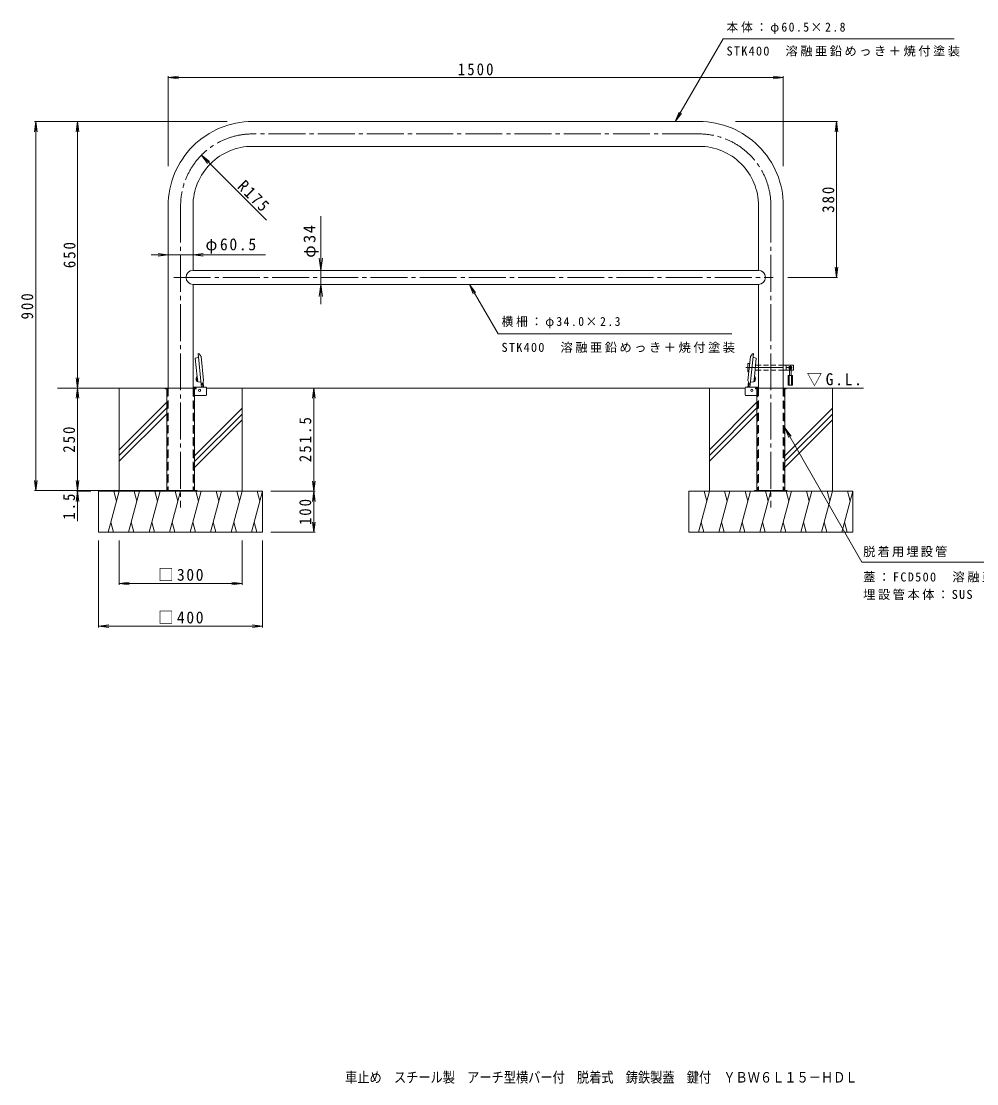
# Model space of a CAD drawing. Units: millimetres, scale not verified. Extents: x -1693 to 1820, y -1363 to 1228.
# Drawn here: x -1693 to 637, y -1363 to 1228 of the extents above; entities that cross this region are included whole.
import ezdxf
from ezdxf.enums import TextEntityAlignment as Align

# ---------------------------------------------------------------- set-up
doc = ezdxf.new("R2010")
doc.units = ezdxf.units.MM
doc.header["$LTSCALE"] = 10
for name, pattern in [('CHAIN1', [8, 5, -1, 1, -1]), ('CHAIN2', [12, 9, -1, 1, -1]), ('DASHED1', [1.8, 1.2, -0.6]), ('DASHED2', [3, 2, -1])]:
    doc.linetypes.add(name, pattern=pattern)
for name, color, linetype, lineweight in [('C-0_通り芯', 4, 'Continuous', 9), ('C-1_躯体', 7, 'Continuous', 9), ('C-2_仕上', 3, 'Continuous', 9), ('C-3_寸法', 3, 'DASHED2', 9), ('C-4_文字', 7, 'Continuous', 9), ('C-5_建具', 7, 'Continuous', 9), ('C-6_間仕切', 2, 'Continuous', 9), ('C-9_記号', 7, 'Continuous', 9), ('C-A_インテリア', 2, 'Continuous', 9), ('C-B_衛生陶器', 2, 'Continuous', 9), ('C-E_見え係り', 6, 'Continuous', 5)]:
    doc.layers.add(name, color=color, linetype=linetype, lineweight=lineweight)
doc.layers.add('F-F_F-Fﾚｲﾔ', color=2, linetype='Continuous')
doc.styles.add('ＭＳ ゴシック', font='')
doc.styles.get('ＭＳ ゴシック').set_extended_font_data('MS Gothic')

msp = doc.modelspace()

# ---------------------------------------------------------------- linework, layer by layer
at = {"layer": 'C-0_通り芯', "color": 7, "linetype": 'CHAIN2'}
for p, q in [((-39.78, 952.87), (-1129.27, 952.87)), ((-1304.27, 777.87), (-1304.27, 42.1)), ((135.23, 777.87), (135.23, 42.1)), ((-1321.18, 603.12), (140.41, 603.12)), ((73.84, 383.12), (192.45, 383.12))]:
    msp.add_line(p, q, dxfattribs=at)
at = {"layer": 'C-0_通り芯'}
for p, q in [((-1253.9, 341.91), (-1261.82, 417.3)), ((-1261.57, 417.52), (-1259.18, 416.87)), ((-1259.18, 416.87), (-1254.57, 410.52)), ((90.13, 416.88), (85.52, 410.53)), ((-1261.72, 408), (-1268.72, 406.37)), ((-1248.36, 351.42), (-1254.57, 410.52)), ((79.31, 351.43), (85.52, 410.53)), ((92.67, 408), (99.67, 406.37)), ((-1255.4, 347.85), (-1262.58, 347.99)), ((-1248.36, 351.42), (-1249.55, 348.34)), ((79.31, 351.43), (80.5, 348.34)), ((86.35, 347.85), (93.53, 347.99)), ((-1341.77, 333.11), (-1341.77, 331.61)), ((-1341.77, 333.11), (-1341.77, 331.61)), ((-1341.77, 333.11), (-1266.77, 333.11)), ((-1338.27, 331.61), (-1341.77, 331.61)), ((-1338.27, 331.61), (-1338.27, 83.11)), ((-1270.27, 331.61), (-1270.27, 83.11)), ((-1266.77, 331.61), (-1270.27, 331.61)), ((-1266.77, 333.11), (-1266.77, 331.61)), ((97.73, 333.12), (97.73, 331.62)), ((172.73, 333.12), (97.73, 333.12)), ((97.73, 331.62), (101.23, 331.62)), ((101.23, 331.62), (101.23, 83.12)), ((169.23, 331.62), (169.23, 83.12)), ((169.23, 331.62), (172.73, 331.62)), ((172.73, 333.12), (172.73, 331.62)), ((172.73, 333.12), (172.73, 331.62))]:
    msp.add_line(p, q, dxfattribs=at)
at = {"layer": 'C-0_通り芯', "linetype": 'DASHED2'}
for p, q in [((-1336.77, 331.61), (-1336.77, 83.11)), ((-1271.77, 331.61), (-1271.77, 83.11)), ((102.73, 331.62), (102.73, 83.12)), ((167.73, 331.62), (167.73, 83.12))]:
    msp.add_line(p, q, dxfattribs=at)
at = {"layer": 'C-0_通り芯'}
for points in [[(84.85, 341.91), (92.8, 417.6), (90.13, 416.88)], [(-1268.72, 406.37), (-1263.92, 360.77), (-1263.92, 360.72)], [(99.67, 406.37), (94.87, 360.78), (94.87, 360.72)]]:
    msp.add_lwpolyline(points, dxfattribs=at)
at = {"layer": 'C-0_通り芯', "color": 7, "linetype": 'CHAIN2'}
for centre, start, end in [((-1129.27, 777.87), 89.99976, 180), ((-39.77, 777.87), 0, 90.00024)]:
    msp.add_arc(centre, 175, start, end, dxfattribs=at)
at = {"layer": 'C-0_通り芯'}
for centre, radius, start, end in [((-1261.62, 417.32), 0.2, 74.79398, 186), ((92.57, 417.33), 0.2, 354, 105.20602), ((-1261.95, 408.97), 1, 283.12502, 6), ((92.9, 408.98), 1, 174, 256.87498), ((-1255.42, 346.85), 1, 6, 88.87498), ((-1253.7, 341.93), 0.2, 186, 297.20602), ((84.65, 341.93), 0.2, 242.79398, 354), ((86.37, 346.85), 1, 91.12502, 174)]:
    msp.add_arc(centre, radius, start, end, dxfattribs=at)
at = {"layer": 'C-0_通り芯', "linetype": 'DASHED2'}
for centre, start, end in [((-1338.27, 331.61), 0, 90), ((-1270.27, 331.61), 90, 180), ((101.23, 331.62), 0, 90), ((169.23, 331.62), 90, 180)]:
    msp.add_arc(centre, 1.5, start, end, dxfattribs=at)
at = {"layer": 'C-1_躯体', "color": 4}
for p, q in [((-1263.92, 360.72), (-1262.58, 347.99)), ((-1251.46, 343.36), (-1253.61, 341.75)), ((-1249.55, 348.34), (-1251.46, 343.36)), ((80.5, 348.34), (82.41, 343.37)), ((82.41, 343.37), (84.56, 341.76)), ((94.87, 360.72), (93.53, 347.99))]:
    msp.add_line(p, q, dxfattribs=at)
at = {"layer": 'C-1_躯体', "color": 3}
for p, q in [((-1243.02, 335.41), (-1274.02, 335.41)), ((-1243.02, 314.91), (-1270.27, 314.91)), ((-1241.52, 316.41), (-1241.52, 333.91)), ((72.48, 316.42), (72.48, 333.92)), ((73.98, 335.42), (104.98, 335.42)), ((73.98, 314.92), (101.23, 314.92))]:
    msp.add_line(p, q, dxfattribs=at)
at = {"layer": 'C-1_躯体'}
for p, q in [((-1264.27, 83.11), (-1344.27, 83.11)), ((-1344.27, 83.11), (-1344.27, 81.61)), ((-1316.77, 83.11), (-1316.77, 81.61)), ((-1291.77, 83.11), (-1291.77, 81.61)), ((-1264.27, 83.11), (-1264.27, 81.61)), ((95.23, 83.12), (175.23, 83.12)), ((95.23, 83.12), (95.23, 81.62)), ((122.73, 83.12), (122.73, 81.62)), ((147.73, 83.12), (147.73, 81.62)), ((175.23, 83.12), (175.23, 81.62))]:
    msp.add_line(p, q, dxfattribs=at)
at = {"layer": 'C-1_躯体', "color": 3}
for centre, start, end in [((-1243.02, 333.91), 0, 90), ((-1243.02, 316.41), 270, 0), ((73.98, 333.92), 90, 180), ((73.98, 316.42), 180, 270)]:
    msp.add_arc(centre, 1.5, start, end, dxfattribs=at)
at = {"layer": 'C-2_仕上'}
for p, q in [((-39.78, 983.12), (-1129.27, 983.12)), ((-39.78, 922.62), (-1129.27, 922.62)), ((-1334.52, 777.87), (-1334.52, 333.11)), ((-1274.02, 777.87), (-1274.02, 620.12)), ((104.98, 777.87), (104.98, 620.12)), ((165.48, 777.87), (165.48, 333.12)), ((-1274.02, 620.12), (104.98, 620.12)), ((-1274.02, 586.12), (-1274.02, 333.11)), ((-1274.02, 586.12), (104.98, 586.12)), ((104.98, 586.12), (104.98, 333.12))]:
    msp.add_line(p, q, dxfattribs=at)
for centre, radius, start, end in [((-1129.27, 777.87), 205.25, 89.99977, 180), ((-39.77, 777.87), 205.25, 0, 90.00023), ((-1129.27, 777.87), 144.75, 89.9998, 180), ((-39.77, 777.87), 144.75, 0, 90.0002), ((-1274.02, 603.12), 17, 90, 270), ((104.98, 603.12), 17, 270, 90)]:
    msp.add_arc(centre, radius, start, end, dxfattribs=at)
at = {"layer": 'C-3_寸法'}
for p, q in [((-1334.52, 333.11), (-1334.52, 83.11)), ((-1274.02, 333.11), (-1274.02, 83.11)), ((104.98, 333.12), (104.98, 83.12)), ((165.48, 333.12), (165.48, 83.12))]:
    msp.add_line(p, q, dxfattribs=at)
at = {"layer": 'C-4_文字'}
for p, q in [((-1334.52, 1090.5), (-1309.74, 1093.76)), ((-1334.52, 1093.5), (-1334.52, 874.38)), ((-1334.52, 1090.5), (-1309.74, 1087.24)), ((-1334.52, 1090.5), (165.48, 1090.5)), ((165.48, 1090.5), (140.69, 1093.76)), ((165.48, 1090.5), (140.69, 1087.24)), ((165.48, 1093.5), (165.48, 874.38)), ((-1657.49, 983.12), (-1660.76, 958.33)), ((-1660.49, 983.12), (-1190.4, 983.12)), ((-1657.49, 983.12), (-1657.49, 83.12)), ((-1657.49, 983.12), (-1654.23, 958.33)), ((-1555.38, 983.12), (-1558.64, 958.33)), ((-1558.38, 983.12), (-1233.48, 983.12)), ((-1555.38, 983.12), (-1555.38, 333.12)), ((-1555.38, 983.12), (-1552.11, 958.33)), ((298.03, 983.12), (49.28, 983.12)), ((295.03, 983.12), (291.77, 958.33)), ((295.03, 603.12), (295.03, 983.12)), ((295.03, 983.12), (298.29, 958.33)), ((-1253.64, 900.99), (-1233.8, 885.77)), ((-962.55, 752.7), (-962.55, 538.07)), ((-1096.92, 658.12), (-1376.09, 658.12)), ((-1334.52, 658.12), (-1359.31, 661.38)), ((-1334.52, 658.12), (-1359.31, 654.85)), ((-1274.02, 658.12), (-1249.24, 661.38)), ((-1274.02, 658.12), (-1249.24, 654.85)), ((-962.55, 620.12), (-966.47, 649.86)), ((-962.55, 620.12), (-958.64, 649.86)), ((295.03, 603.12), (291.77, 627.91)), ((295.03, 603.12), (298.29, 627.91)), ((-962.55, 620.12), (-959.55, 620.12)), ((298.03, 603.12), (176.84, 603.12)), ((-962.55, 586.12), (-966.47, 556.37)), ((-962.55, 586.12), (-959.55, 586.12)), ((-962.55, 586.12), (-958.64, 556.37)), ((-1555.38, 333.12), (-1558.64, 357.91)), ((-1555.38, 333.12), (-1552.11, 357.91)), ((-1555.38, 333.12), (-1558.64, 308.33)), ((-1555.38, 333.12), (-1552.11, 308.33)), ((-1555.38, 333.12), (-1555.38, 8.76)), ((-979.35, 333.11), (-982.61, 308.33)), ((-979.35, 333.11), (-979.35, 81.61)), ((-979.35, 333.11), (-976.09, 308.33)), ((-1657.49, 83.12), (-1660.76, 107.91)), ((-1657.49, 83.12), (-1654.23, 107.91)), ((-1555.38, 83.12), (-1558.64, 107.91)), ((-1555.38, 83.12), (-1552.11, 107.91)), ((-979.35, 81.61), (-982.61, 106.4)), ((-979.35, 81.61), (-976.09, 106.4)), ((-1660.49, 83.12), (-1292.54, 83.12)), ((-1555.38, 81.62), (-1558.64, 56.83)), ((-1558.38, 81.62), (-1522.95, 81.62)), ((-1555.38, 81.62), (-1552.11, 56.83)), ((-976.35, 81.61), (-1084.27, 81.61)), ((-979.35, 81.61), (-982.61, 56.83)), ((-979.35, 81.61), (-979.35, -18.39)), ((-979.35, 81.61), (-976.09, 56.83)), ((-979.35, -18.39), (-982.61, 6.4)), ((-979.35, -18.39), (-976.09, 6.4)), ((-976.35, -18.39), (-1084.27, -18.39)), ((-1504.27, -250.49), (-1504.27, -38.39)), ((-1454.27, -146.38), (-1454.27, -38.39)), ((-1154.27, -146.38), (-1154.27, -38.39)), ((-1104.27, -250.49), (-1104.27, -38.39)), ((-1454.27, -143.38), (-1429.49, -140.12)), ((-1454.27, -143.38), (-1154.27, -143.38)), ((-1454.27, -143.38), (-1429.49, -146.64)), ((-1154.27, -143.38), (-1179.06, -140.12)), ((-1154.27, -143.38), (-1179.06, -146.64)), ((-1504.27, -247.49), (-1479.49, -244.23)), ((-1504.27, -247.49), (-1104.27, -247.49)), ((-1504.27, -247.49), (-1479.49, -250.76)), ((-1104.27, -247.49), (-1129.06, -244.23)), ((-1104.27, -247.49), (-1129.06, -250.76))]:
    msp.add_line(p, q, dxfattribs=at)
msp.add_lwpolyline([(-1094.99, 742.35), (-1253.64, 900.99), (-1238.42, 881.16)], dxfattribs=at)
at = {"layer": 'C-5_建具'}
for p, q in [((-97.84, 983.12), (18.57, 1184.74)), ((18.57, 1184.74), (581.94, 1184.74)), ((-97.84, 983.12), (-88.27, 1006.21)), ((-97.84, 983.12), (-82.62, 1002.95)), ((-600.04, 586.12), (-590.47, 563.02)), ((-600.04, 586.12), (-584.82, 566.28)), ((169.23, 235.97), (184.44, 216.13)), ((169.23, 235.97), (178.79, 212.87)), ((169.23, 235.97), (356.63, -90.95)), ((810.19, -90.95), (356.63, -90.95))]:
    msp.add_line(p, q, dxfattribs=at)
msp.add_lwpolyline([(-600.04, 586.12), (-529.97, 465.52), (39.6, 465.52)], dxfattribs=at)
at = {"layer": 'C-6_間仕切', "color": 7}
for p, q in [((78.66, 374.12), (78.66, 392.12)), ((79.66, 393.12), (83.69, 393.12)), ((104.98, 389.12), (97.85, 389.12)), ((189.66, 389.12), (165.48, 389.12)), ((172.66, 389.12), (172.66, 377.12)), ((81.59, 373.12), (79.66, 373.12)), ((104.98, 377.12), (96.59, 377.12)), ((189.66, 377.12), (165.48, 377.12)), ((190.66, 388.12), (190.66, 378.12))]:
    msp.add_line(p, q, dxfattribs=at)
at = {"layer": 'C-6_間仕切', "color": 7, "linetype": 'DASHED1'}
for p, q in [((165.48, 389.12), (104.98, 389.12)), ((165.48, 377.12), (104.98, 377.12))]:
    msp.add_line(p, q, dxfattribs=at)
at = {"layer": 'C-6_間仕切', "color": 7, "linetype": 'CHAIN1'}
msp.add_line((182.66, 387.64), (182.66, 378.57), dxfattribs=at)
at = {"layer": 'C-6_間仕切'}
for p, q in [((-1266.02, 357.73), (-1266.73, 356.85)), ((-1266.73, 356.85), (-1265.54, 356.98)), ((-1266.27, 352.48), (-1266.73, 356.85)), ((-1266.27, 352.48), (-1265.08, 352.6)), ((-1265.39, 351.76), (-1266.27, 352.48)), ((-1266.02, 357.73), (-1265.62, 357.77)), ((-1265.39, 351.76), (-1264.99, 351.81)), ((-1248.39, 335.41), (-1249.7, 347.92)), ((79.34, 335.42), (80.65, 347.93)), ((96.34, 351.77), (95.94, 351.81)), ((97.22, 352.48), (96.03, 352.61)), ((96.34, 351.77), (97.22, 352.48)), ((97.68, 356.86), (96.49, 356.98)), ((96.97, 357.74), (96.57, 357.78)), ((96.97, 357.74), (97.68, 356.86)), ((97.22, 352.48), (97.68, 356.86))]:
    msp.add_line(p, q, dxfattribs=at)
at = {"layer": 'C-6_間仕切', "color": 6, "lineweight": 5}
for p, q in [((-1604.76, 333.11), (-1341.77, 333.11)), ((-1241.52, 333.11), (72.48, 333.12)), ((172.73, 333.12), (361.01, 333.12))]:
    msp.add_line(p, q, dxfattribs=at)
at = {"layer": 'C-6_間仕切', "color": 7}
for centre, radius, start, end in [((79.66, 392.12), 1, 90, 180), ((189.66, 388.12), 1, 0, 90), ((79.66, 374.12), 1, 180, 270), ((182.66, 383.12), 3.5, 310.00473, 229.99223), ((189.66, 378.12), 1, 270, 0)]:
    msp.add_arc(centre, radius, start, end, dxfattribs=at)
at = {"layer": 'C-9_記号'}
for p, q in [((-1253.21, 335.41), (-1253.9, 341.91)), ((-1250, 335.41), (-1250.97, 344.64)), ((80.95, 335.42), (81.92, 344.64)), ((84.16, 335.42), (84.85, 341.91))]:
    msp.add_line(p, q, dxfattribs=at)
at = {"layer": 'C-A_インテリア'}
for p, q in [((177.66, 364.12), (187.66, 364.12)), ((177.66, 364.12), (177.66, 340.62)), ((179.91, 364.12), (179.91, 340.62)), ((180.41, 381.87), (180.41, 364.12)), ((184.91, 381.87), (184.91, 364.12)), ((185.41, 364.12), (185.41, 340.62)), ((187.66, 364.12), (187.66, 340.62)), ((177.66, 340.62), (187.66, 340.62))]:
    msp.add_line(p, q, dxfattribs=at)
msp.add_arc((182.66, 381.87), 2.25, 0, 180, dxfattribs=at)
at = {"layer": 'C-B_衛生陶器'}
for p, q in [((-1265.83, 359.76), (-1265.48, 360.55)), ((-1265.83, 359.76), (-1264.78, 349.82)), ((-1265.48, 360.55), (-1263.92, 360.72)), ((-1264.78, 349.82), (-1264.27, 349.12)), ((-1264.27, 349.12), (-1262.72, 349.28)), ((95.22, 349.12), (93.67, 349.29)), ((96.43, 360.56), (94.87, 360.72)), ((95.73, 349.82), (95.22, 349.12)), ((96.78, 359.77), (95.73, 349.82)), ((96.78, 359.77), (96.43, 360.56))]:
    msp.add_line(p, q, dxfattribs=at)
at = {"layer": 'C-E_見え係り'}
for p, q in [((-1454.27, 81.61), (-1454.27, 333.11)), ((-1154.27, 81.61), (-1154.27, 333.11)), ((-14.77, 81.62), (-14.77, 333.12)), ((285.23, 81.62), (285.23, 333.12)), ((-1338.27, 298.92), (-1454.27, 182.92)), ((101.23, 298.93), (-14.77, 182.93)), ((-1338.27, 284.78), (-1454.27, 168.78)), ((-1338.27, 270.64), (-1454.27, 154.64)), ((-1154.27, 284.04), (-1270.27, 168.04)), ((-1154.27, 269.9), (-1270.27, 153.9)), ((101.23, 284.79), (-14.77, 168.79)), ((101.23, 270.64), (-14.77, 154.64)), ((285.23, 284.05), (169.23, 168.05)), ((285.23, 269.9), (169.23, 153.9)), ((-1154.27, 255.76), (-1270.27, 139.76)), ((285.23, 255.76), (169.23, 139.76)), ((-1504.27, 81.61), (-1104.27, 81.61)), ((-1504.27, -18.39), (-1504.27, 81.61)), ((-1454.27, 81.61), (-1481.07, -18.39)), ((-1467.32, 81.61), (-1460.8, 57.26)), ((-1404.27, 81.61), (-1431.07, -18.39)), ((-1417.32, 81.61), (-1410.8, 57.26)), ((-1354.27, 81.61), (-1381.07, -18.39)), ((-1367.32, 81.61), (-1360.8, 57.26)), ((-1304.27, 81.61), (-1331.07, -18.39)), ((-1317.32, 81.61), (-1310.8, 57.26)), ((-1254.27, 81.61), (-1281.07, -18.39)), ((-1267.32, 81.61), (-1260.8, 57.26)), ((-1204.27, 81.61), (-1231.07, -18.39)), ((-1217.32, 81.61), (-1210.8, 57.26)), ((-1154.27, 81.61), (-1181.07, -18.39)), ((-1167.32, 81.61), (-1160.8, 57.26)), ((-1104.27, 81.61), (-1131.07, -18.39)), ((-1117.32, 81.61), (-1110.8, 57.26)), ((-1104.27, -18.39), (-1104.27, 81.61)), ((-64.77, -18.38), (-64.77, 81.62)), ((335.23, 81.62), (-64.77, 81.62)), ((-14.77, 81.62), (-41.57, -18.38)), ((-27.82, 81.62), (-21.3, 57.27)), ((35.23, 81.62), (8.43, -18.38)), ((22.18, 81.62), (28.7, 57.27)), ((85.23, 81.62), (58.43, -18.38)), ((72.18, 81.62), (78.7, 57.27)), ((135.23, 81.62), (108.43, -18.38)), ((122.18, 81.62), (128.7, 57.27)), ((185.23, 81.62), (158.43, -18.38)), ((172.18, 81.62), (178.7, 57.27)), ((235.23, 81.62), (208.43, -18.38)), ((222.18, 81.62), (228.7, 57.27)), ((285.23, 81.62), (258.43, -18.38)), ((272.18, 81.62), (278.7, 57.27)), ((335.23, 81.62), (308.43, -18.38)), ((322.18, 81.62), (328.7, 57.27)), ((335.23, -18.38), (335.23, 81.62)), ((-1468.02, -18.39), (-1474.55, 5.96)), ((-1418.02, -18.39), (-1424.55, 5.96)), ((-1368.02, -18.39), (-1374.55, 5.96)), ((-1318.02, -18.39), (-1324.55, 5.96)), ((-1268.02, -18.39), (-1274.55, 5.96)), ((-1218.02, -18.39), (-1224.55, 5.96)), ((-1168.02, -18.39), (-1174.55, 5.96)), ((-1118.02, -18.39), (-1124.55, 5.96)), ((-28.52, -18.38), (-35.05, 5.97)), ((21.48, -18.38), (14.95, 5.97)), ((71.48, -18.38), (64.95, 5.97)), ((121.48, -18.38), (114.95, 5.97)), ((171.48, -18.38), (164.95, 5.97)), ((221.48, -18.38), (214.95, 5.97)), ((271.48, -18.38), (264.95, 5.97)), ((321.48, -18.38), (314.95, 5.97)), ((-1504.27, -18.39), (-1104.27, -18.39)), ((335.23, -18.38), (-64.77, -18.38))]:
    msp.add_line(p, q, dxfattribs=at)
at = {"layer": 'C-E_見え係り', "color": 4, "lineweight": 9}
for centre in [(-1257.92, 327.61), (88.88, 327.62)]:
    msp.add_circle(centre, 2.5, dxfattribs=at)

# ---------------------------------------------------------------- texts
at = {"layer": 'C-4_文字', "color": 2, "char_height": 29.33, "attachment_point": 7, "style": 'ＭＳ ゴシック'}
for s, insert in [('\\T1.28;\\W0.9;1500', (-628.27, 1095.5)), ('\\T1.22;\\W0.95;φ60.5', (-1243.57, 661.12)), ('\\T1.21;\\W0.95;□300', (-1359.27, -137.38)), ('\\T1.21;\\W0.95;□400', (-1359.27, -241.49))]:
    msp.add_mtext(s, dxfattribs=dict(at, insert=insert))
for s, insert, rotation in [('\\T1.28;\\W0.9;R175', (-1168.11, 822.32), 315), ('\\T1.27;\\W0.9;380', (290.03, 760.62), 90), ('\\T1.19;φ34', (-967.55, 650.91), 90), ('\\T1.27;\\W0.9;650', (-1560.38, 625.62), 90), ('\\T1.27;\\W0.9;900', (-1663.49, 500.62), 90), ('\\T1.28;\\W0.9;251.5', (-985.35, 152.36), 90), ('\\T1.27;\\W0.9;250', (-1561.38, 175.62), 90), ('\\T1.27;\\W0.9;1.5', (-1561.38, 12.27), 90), ('\\T1.27;\\W0.9;100', (-985.35, -0.89), 90)]:
    msp.add_mtext(s, dxfattribs=dict(at, insert=insert, rotation=rotation))
at = {"layer": 'C-5_建具', "char_height": 21.99, "attachment_point": 7, "style": 'ＭＳ ゴシック'}
for s, insert in [('\\T1.25;\\W0.95;本体：φ60.5×2.8', (26.94, 1196.5)), ('\\T1.2;STK400\u3000溶融亜鉛めっき＋焼付塗装', (26.94, 1141.59)), ('\\T1.25;\\W0.95;横柵：φ34.0×2.3', (-521.76, 478.67)), ('\\T1.2;STK400\u3000溶融亜鉛めっき＋焼付塗装', (-521.76, 418.92)), ('\\T1.17;脱着用埋設管', (360.19, -79.09)), ('\\T1.21;蓋：FCD500\u3000溶融亜鉛めっき', (360.19, -140.88)), ('\\T1.2;埋設管本体：SUS', (360.19, -183.43))]:
    msp.add_mtext(s, dxfattribs=dict(at, insert=insert))
at = {"layer": 'C-5_建具', "color": 2, "insert": (222.48, 337.46), "char_height": 29.33, "attachment_point": 7, "style": 'ＭＳ ゴシック'}
msp.add_mtext('\\T1.22;\\W0.95;▽G.L.', dxfattribs=at)
at = {"layer": 'F-F_F-Fﾚｲﾔ', "style": 'ＭＳ ゴシック', "width": 0.85}
msp.add_text('車止め\u3000スチール製\u3000アーチ型横バー付\u3000脱着式\u3000鋳鉄製蓋\u3000鍵付\u3000ＹＢＷ６Ｌ１５－ＨＤＬ', height=25.66, dxfattribs=at).set_placement((-903.02, -1367.99), align=Align.BOTTOM_LEFT)

doc.saveas('drawing.dxf')
